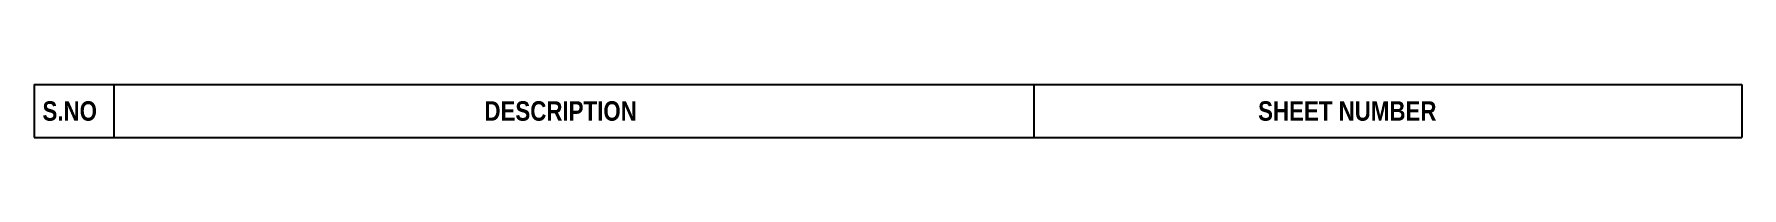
# Model space of a CAD drawing. Header units: millimetres. Extents: x 23 to 216, y 274 to 280.
import ezdxf

# ---------------------------------------------------------------- set-up
doc = ezdxf.new("R2010")
doc.units = ezdxf.units.MM
doc.styles.add('MtXpl_Aptos_Narrow', font='')
doc.styles.get('MtXpl_Aptos_Narrow').set_extended_font_data('Aptos Narrow', bold=True)

msp = doc.modelspace()

# ---------------------------------------------------------------- linework, layer by layer
for p, q in [((22.8, 279.79), (215.8, 279.79)), ((22.8, 279.79), (22.8, 273.8)), ((31.8, 279.79), (31.8, 273.8)), ((135.8, 279.79), (135.8, 273.8)), ((215.8, 279.79), (215.8, 273.8)), ((22.8, 273.8), (215.8, 273.8))]:
    msp.add_line(p, q)

# ---------------------------------------------------------------- texts
at = {"style": 'MtXpl_Aptos_Narrow'}
for s, p in [('S.NO', (23.74, 275.7)), ('DESCRIPTION', (73.69, 275.7)), ('SHEET NUMBER', (161.13, 275.7))]:
    msp.add_text(s, height=2.2, dxfattribs=at).set_placement(p)

doc.saveas('drawing.dxf')
